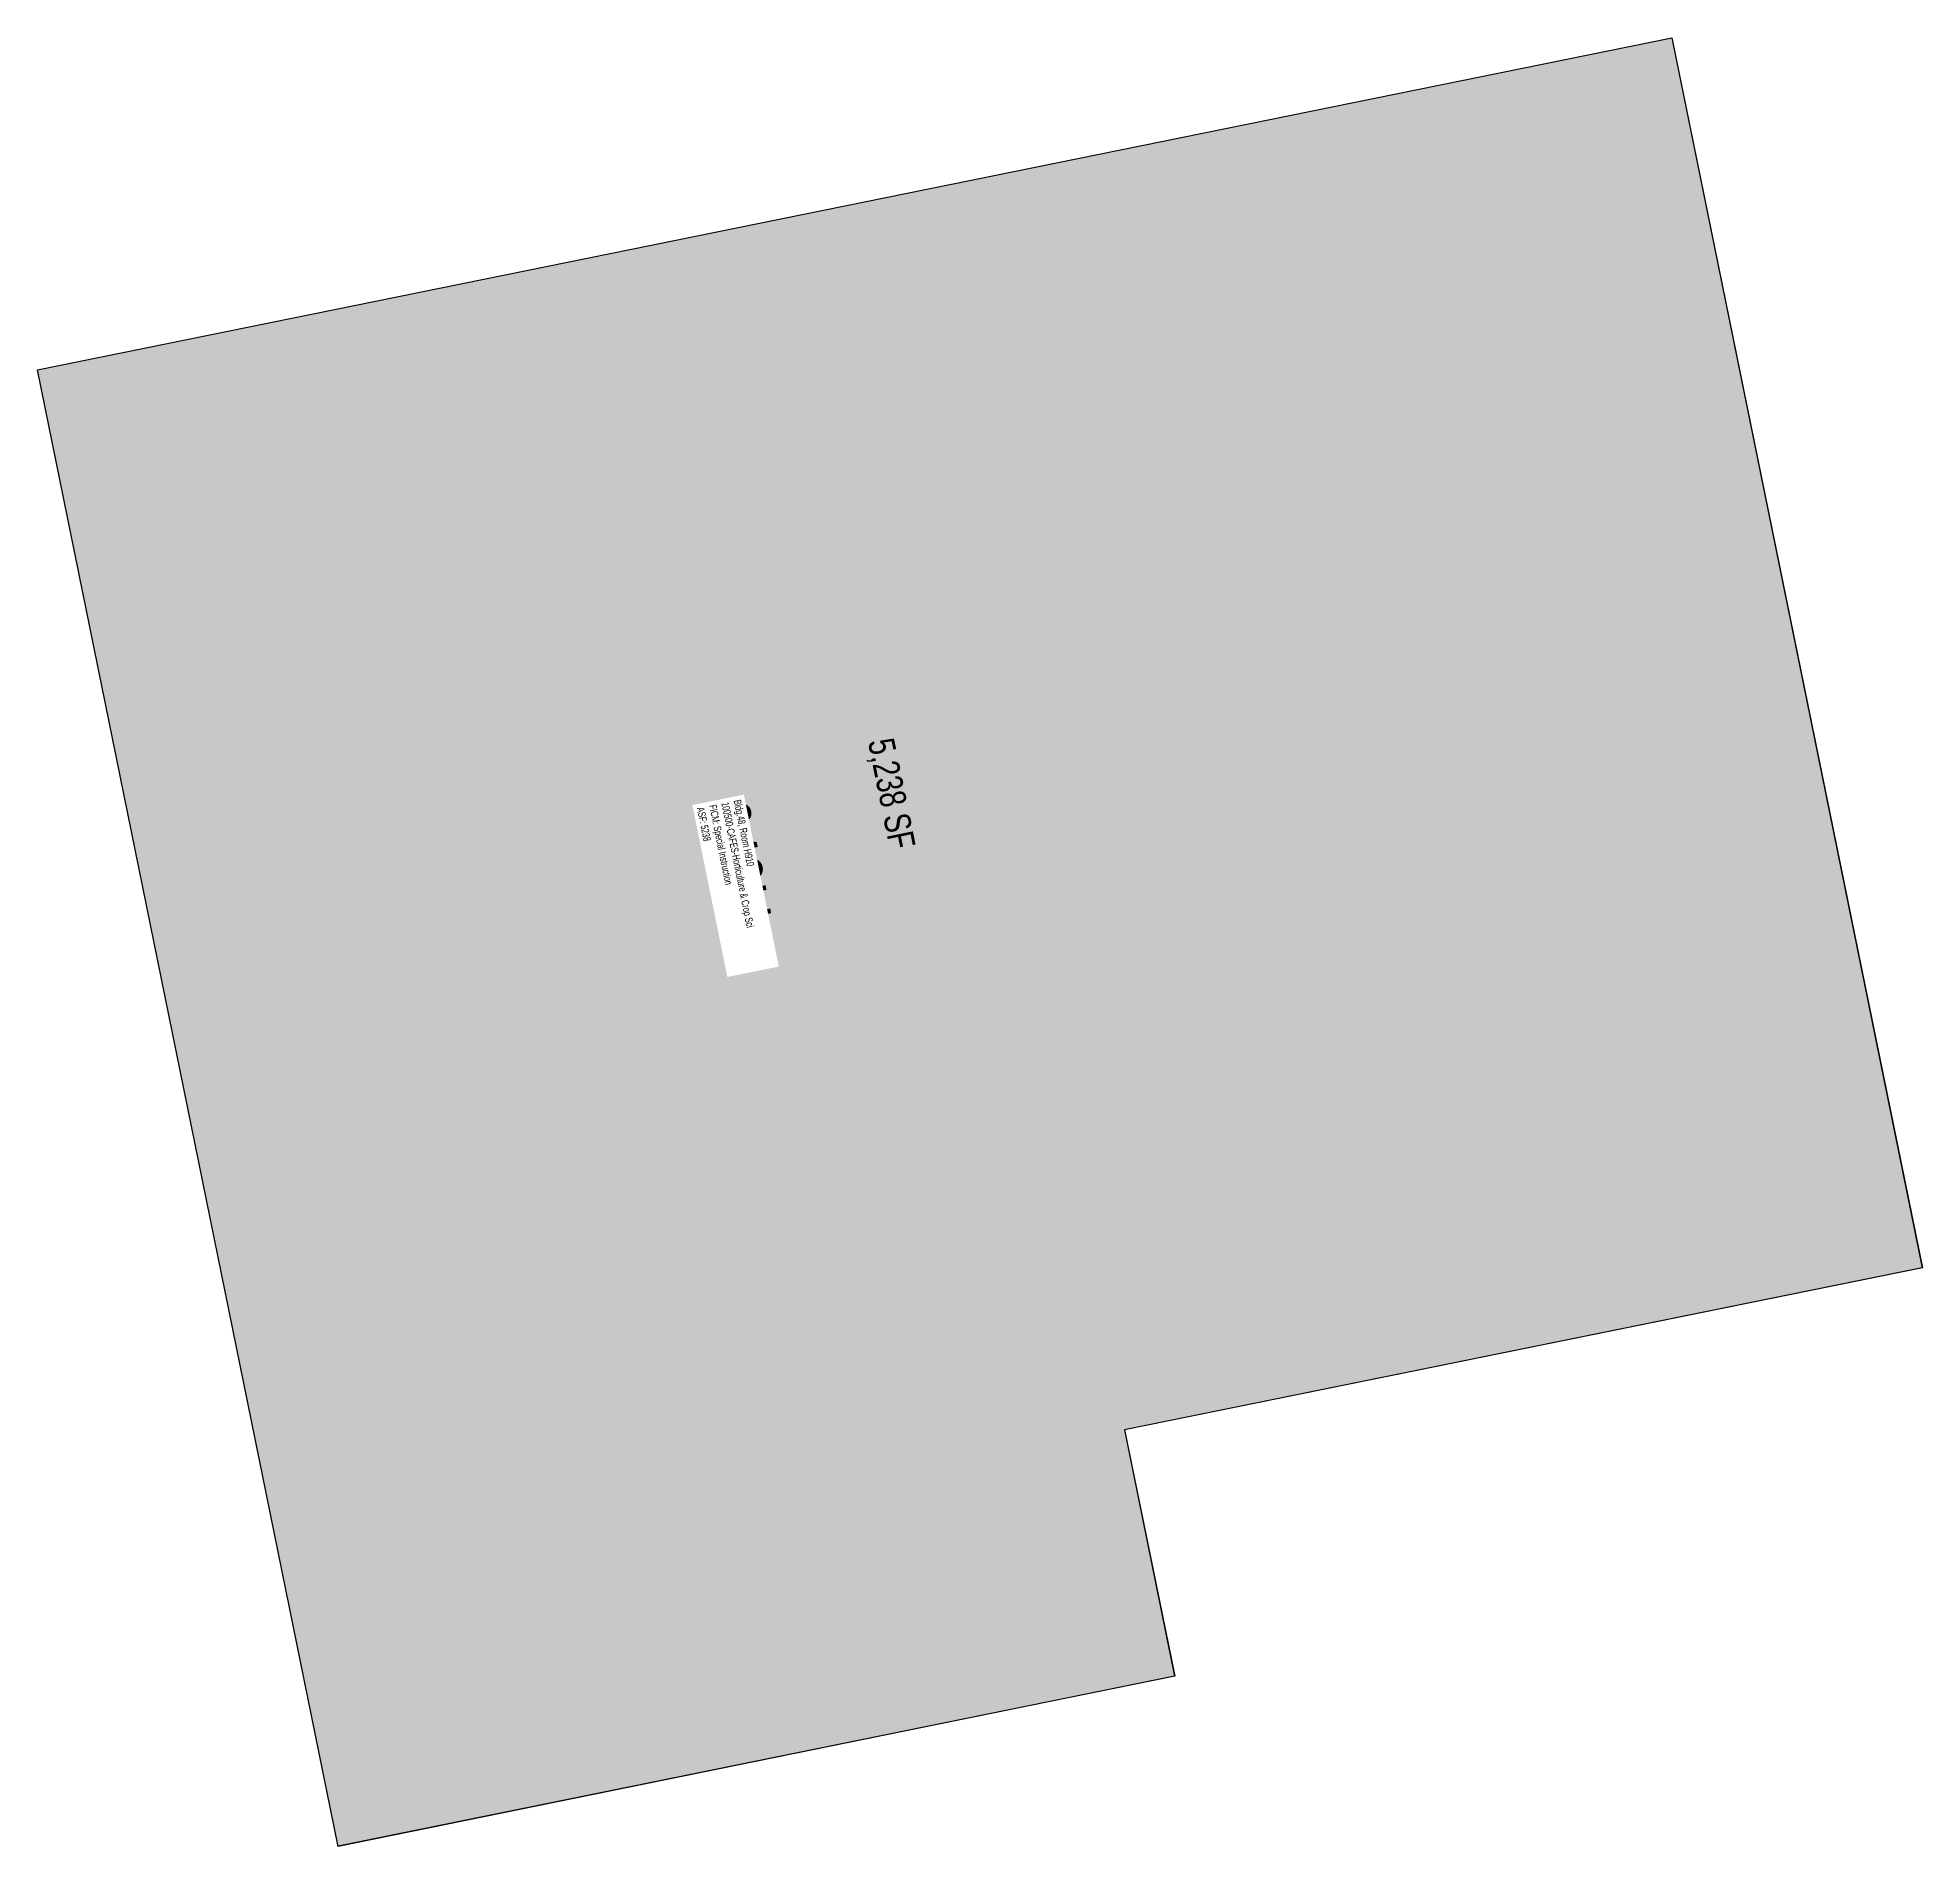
# Model space of a CAD drawing. Header units: inches. Extents: x 69207864 to 69208941, y 27712277 to 27713311.
import ezdxf
from ezdxf.enums import TextEntityAlignment as Align

# ---------------------------------------------------------------- set-up
doc = ezdxf.new("R2010")
doc.units = ezdxf.units.IN
doc.header["$MEASUREMENT"] = 0
for name, color, linetype in [('A-IDEN-RNUM', 7, 'Continuous'), ('A-IDEN-SNUM', 4, 'Continuous'), ('A-IDEN-VNUM', 4, 'Continuous'), ('A-WALL', 5, 'Continuous'), ('AREA-ASSIGN', 7, 'Continuous'), ('AREA-GROSS', 1, 'Continuous'), ('AREA-TEXT', 3, 'Continuous'), ('Rooms-Category-Color', 7, 'Continuous'), ('Rooms-College-Color', 7, 'Continuous'), ('Rooms-Department-Color', 7, 'Continuous'), ('Rooms-Division-Color', 7, 'Continuous'), ('Rooms-Information', 7, 'Continuous')]:
    doc.layers.add(name, color=color, linetype=linetype)
doc.styles.add('AREA', font='arial.ttf', dxfattribs={"width": 0.75, "height": 60})
doc.styles.add('ID', font='ARIALN.TTF', dxfattribs={"width": 0.85, "height": 0.25})
doc.styles.add('ROOMSNUMBER', font='TXT.SHX', dxfattribs={"height": 1})

msp = doc.modelspace()

# ---------------------------------------------------------------- hatches: boundary and pattern name
at = {"layer": 'Rooms-Category-Color', "true_color": 0xe3f498}
msp.add_hatch(color=61, dxfattribs=at).paths.add_polyline_path([(69207863.8, 27713120.8), (69208797.9, 27713310.8), (69208940.9, 27712607.4), (69208485, 27712514.7), (69208513.6, 27712373.9), (69208035.5, 27712276.6)])
at = {"layer": 'Rooms-College-Color', "true_color": 0xe3c5e1}
msp.add_hatch(color=254, dxfattribs=at).paths.add_polyline_path([(69207863.8, 27713120.8), (69208797.9, 27713310.8), (69208940.9, 27712607.4), (69208485, 27712514.7), (69208513.6, 27712373.9), (69208035.5, 27712276.6)])
at = {"layer": 'Rooms-Department-Color', "true_color": 0xe3c5e1}
msp.add_hatch(color=254, dxfattribs=at).paths.add_polyline_path([(69207863.8, 27713120.8), (69208797.9, 27713310.8), (69208940.9, 27712607.4), (69208485, 27712514.7), (69208513.6, 27712373.9), (69208035.5, 27712276.6)])
at = {"layer": 'Rooms-Division-Color', "true_color": 0xe3c5e1}
msp.add_hatch(color=254, dxfattribs=at).paths.add_polyline_path([(69207863.8, 27713120.8), (69208797.9, 27713310.8), (69208940.9, 27712607.4), (69208485, 27712514.7), (69208513.6, 27712373.9), (69208035.5, 27712276.6)])

# ---------------------------------------------------------------- linework, layer by layer
at = {"layer": 'A-WALL'}
msp.add_lwpolyline([(69208035.5, 27712276.6), (69207863.8, 27713120.8), (69208797.9, 27713310.8), (69208941, 27712607.4), (69208485, 27712514.7), (69208513.7, 27712373.9), (69208035.5, 27712276.7)], dxfattribs=at)
at = {"layer": 'AREA-ASSIGN'}
msp.add_lwpolyline([(69207863.8, 27713120.8), (69208797.9, 27713310.8), (69208940.9, 27712607.4), (69208485, 27712514.7), (69208513.6, 27712373.9), (69208035.5, 27712276.6), (69208035.5, 27712276.6)], close=True, dxfattribs=at)
at = {"layer": 'AREA-GROSS'}
msp.add_lwpolyline([(69207863.8, 27713120.8), (69208797.9, 27713310.8), (69208940.9, 27712607.4), (69208485, 27712514.7), (69208513.6, 27712373.9), (69208035.5, 27712276.6), (69208035.5, 27712276.6)], close=True, dxfattribs=at)

# ---------------------------------------------------------------- texts
at = {"layer": 'A-IDEN-RNUM', "style": 'ROOMSNUMBER'}
msp.add_text('0910-00', height=0.3, rotation=281.4919, dxfattribs=at).set_placement((69208261.9, 27712839.1), align=Align.MIDDLE)
at = {"layer": 'A-IDEN-SNUM', "style": 'ROOMSNUMBER'}
msp.add_text('0480H91000', height=0.3, rotation=281.4919, dxfattribs=at).set_placement((69208261.9, 27712839.1), align=Align.MIDDLE)
at = {"layer": 'A-IDEN-VNUM', "style": 'ID', "width": 0.85}
msp.add_text('048H', height=30, rotation=281.4919, dxfattribs=at).set_placement((69208261.9, 27712839.1), align=Align.MIDDLE)
at = {"layer": 'AREA-TEXT', "style": 'AREA', "width": 0.75}
msp.add_text('5,238 SF', height=15, rotation=281.4919, dxfattribs=at).set_placement((69208352, 27712878.6), align=Align.MIDDLE_CENTER)

# ---------------------------------------------------------------- next in the draw order: texts
at = {"layer": 'Rooms-Information', "insert": (69208240.5, 27712870.3), "char_height": 4.286, "width": 96, "attachment_point": 7, "rotation": 281.4919, "style": 'ID', "bg_fill": 3, "box_fill_scale": 1.5, "bg_fill_color": 256, "bg_fill_true_color": 13158600, "bg_fill_transparency": 0}
msp.add_mtext('Bldg.48, Room H910^M^J100500-CAFES-Horticulture & Crop Sci^M^JFICM: Special Instruction^M^JASF: 5238', dxfattribs=at)

doc.saveas('drawing.dxf')
